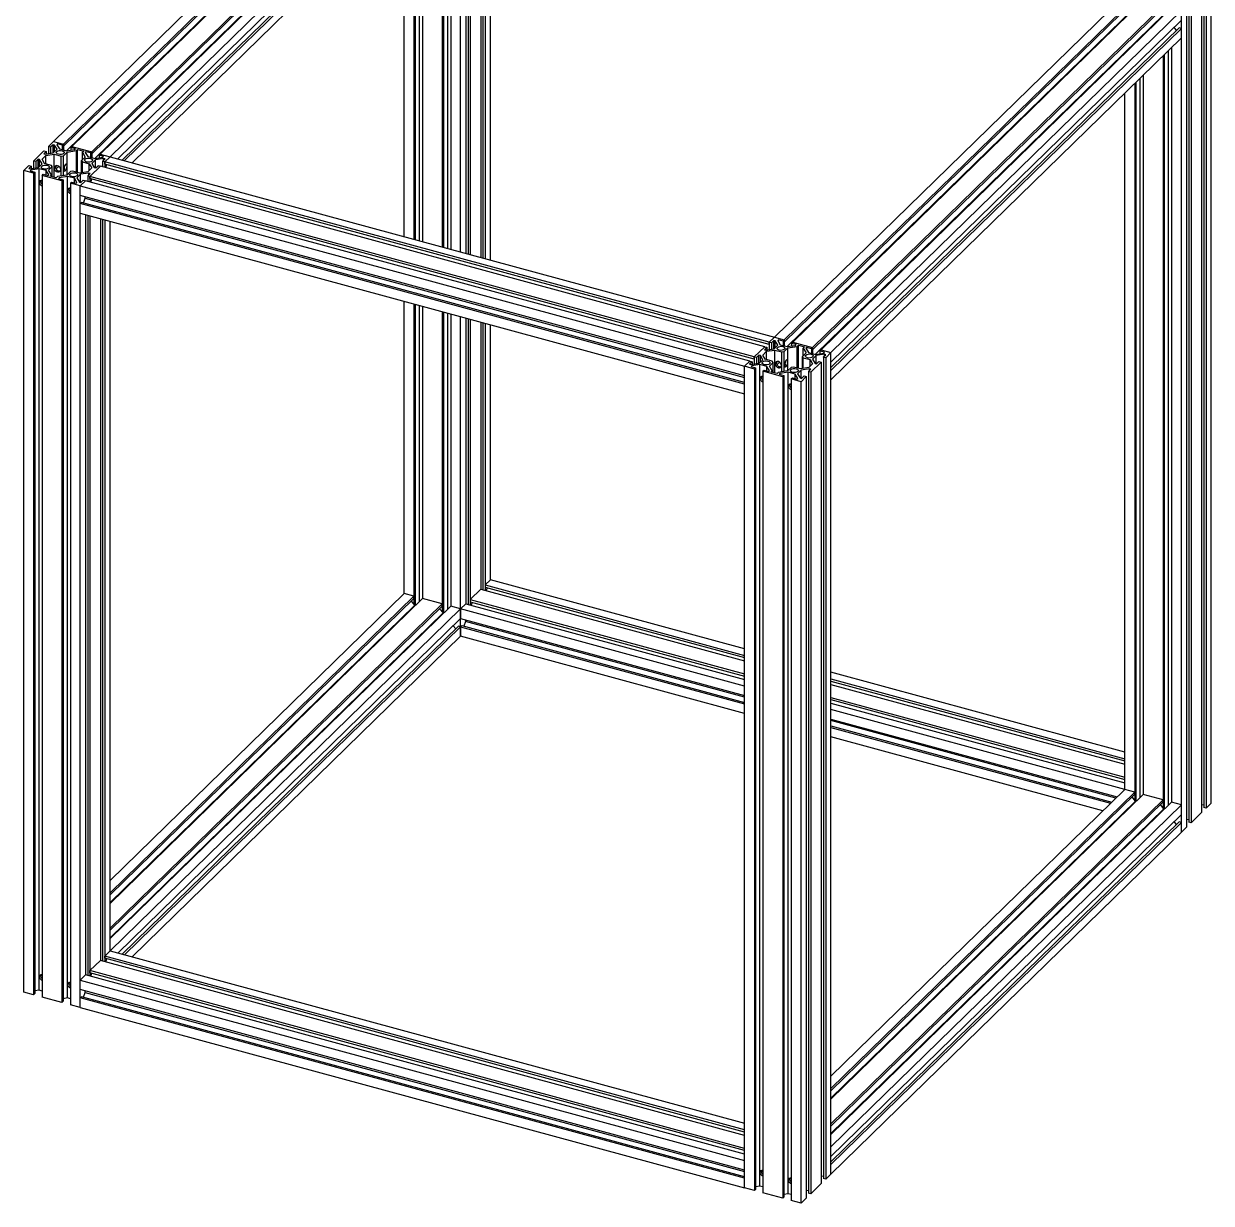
# Model space of a CAD drawing. Header units: millimetres. Extents: x 15 to 415, y 5 to 292.
# Drawn here: x 127.8 to 202.1, y 177.9 to 251.7 of the extents above; entities that cross this region are included whole.
import ezdxf

# ---------------------------------------------------------------- set-up
doc = ezdxf.new("R2010")
doc.units = ezdxf.units.MM

msp = doc.modelspace()

# ---------------------------------------------------------------- linework, layer by layer
at = {"color": 7, "linetype": 'Continuous', "lineweight": 25}
for p, q in [((129.6219, 244.3697), (151.5566, 265.7786)), ((152.1757, 265.6103), (130.241, 244.2014)), ((152.1757, 265.4732), (130.241, 244.0643)), ((152.7063, 265.4661), (130.7716, 244.0572)), ((130.4305, 243.7792), (152.2227, 265.049)), ((153.9445, 265.1296), (132.0098, 243.7207)), ((153.9445, 264.9924), (132.0098, 243.5835)), ((132.1993, 243.2984), (153.9915, 264.5682)), ((154.4752, 264.9854), (132.5405, 243.5765)), ((133.1596, 243.4082), (155.0943, 264.8171)), ((155.0943, 237.4468), (155.0943, 264.8171)), ((155.0943, 264.2171), (133.6404, 243.2775)), ((154.9527, 263.7413), (133.9111, 243.2039)), ((155.0943, 263.7028), (134.0526, 243.1655)), ((134.5334, 243.0348), (155.0943, 263.1028)), ((154.4752, 262.4985), (154.4752, 237.6151)), ((155.4209, 263.014), (155.4209, 237.358)), ((155.5594, 262.9764), (155.5594, 237.3204)), ((155.701, 262.9379), (155.701, 237.2819)), ((156.3543, 262.7603), (156.3543, 237.1044)), ((156.4919, 262.7229), (156.4919, 237.067)), ((156.6343, 262.6842), (156.6343, 237.0283)), ((156.961, 236.9395), (156.961, 262.5954)), ((153.9445, 261.9806), (153.9445, 237.7593)), ((154.0192, 262.0535), (154.0192, 237.739)), ((154.2902, 237.6653), (154.2902, 262.318)), ((152.1757, 260.2542), (152.1757, 238.24)), ((152.2503, 260.327), (152.2503, 238.2197)), ((152.5214, 238.1461), (152.5214, 260.5916)), ((152.7063, 260.7721), (152.7063, 238.0958)), ((151.5566, 238.4083), (151.5566, 259.6499)), ((202.0664, 202.9505), (202.0664, 254.3805)), ((174.7272, 232.111), (196.6619, 253.5199)), ((201.4597, 253.7883), (201.4597, 202.3583)), ((201.5972, 254.1004), (201.5972, 202.6703)), ((201.7397, 254.0616), (201.7397, 202.6316)), ((197.281, 253.3517), (175.3463, 231.9427)), ((197.281, 253.2145), (175.3463, 231.8056)), ((175.5358, 231.5205), (197.328, 252.7903)), ((197.8116, 253.2074), (175.877, 231.7985)), ((199.0498, 252.8709), (177.1151, 231.462)), ((199.0498, 252.7338), (177.1151, 231.3249)), ((199.5805, 252.7267), (177.6458, 231.3178)), ((200.5263, 252.8773), (200.5263, 201.4473)), ((200.6648, 253.1891), (200.6648, 201.759)), ((200.8063, 253.1506), (200.8063, 201.7206)), ((177.3047, 231.0398), (199.0968, 252.3096)), ((178.2649, 231.1495), (200.1996, 252.5585)), ((200.1996, 251.9584), (178.2649, 230.5495)), ((200.1996, 201.1284), (200.1996, 252.5585)), ((200.0581, 251.4826), (178.2649, 230.2118)), ((200.1996, 251.4441), (178.2649, 230.0352)), ((199.893, 251.3215), (199.7407, 251.5106)), ((200.1996, 251.4441), (200.0581, 251.4826)), ((200.1996, 250.8441), (200.1996, 251.4441)), ((178.2649, 229.4352), (200.1996, 250.8441)), ((199.0498, 249.7219), (199.0498, 202.6522)), ((199.1245, 249.7948), (199.1245, 202.5863)), ((199.3955, 202.8305), (199.3955, 250.0593)), ((199.5805, 250.2399), (199.5805, 203.011)), ((197.6267, 203.3112), (197.6267, 248.3329)), ((197.8116, 248.5134), (197.8116, 203.4917)), ((197.281, 247.9955), (197.281, 203.1329)), ((197.3557, 248.0684), (197.3557, 203.0671)), ((196.6619, 203.8042), (196.6619, 247.3912)), ((128.3618, 243.1398), (129.0152, 243.7775)), ((129.0152, 243.7775), (129.1567, 243.739)), ((129.2952, 244.0508), (129.6219, 244.3697)), ((129.4367, 244.0123), (129.2952, 244.0508)), ((129.2952, 244.0508), (129.2952, 243.5984)), ((129.5893, 244.1612), (129.4367, 244.0123)), ((129.4367, 244.0123), (129.4367, 243.6209)), ((129.6777, 244.1372), (129.5893, 244.1612)), ((129.5893, 243.6452), (129.5893, 244.1612)), ((129.606, 243.6479), (129.8364, 243.8728)), ((129.6219, 244.3697), (130.241, 244.2014)), ((129.8364, 243.8728), (129.6777, 244.1372)), ((129.6777, 243.7178), (129.6777, 244.1372)), ((129.8772, 244.2071), (129.8306, 244.1615)), ((129.8306, 244.1615), (129.9893, 243.8971)), ((130.1663, 244.1285), (129.8772, 244.2071)), ((129.8772, 244.0838), (129.8772, 244.2071)), ((129.9893, 243.8971), (130.426, 243.7784)), ((130.241, 244.2014), (130.1663, 244.1285)), ((130.1663, 244.1285), (130.1663, 243.849)), ((130.241, 244.2014), (130.241, 243.8287)), ((130.241, 244.0643), (130.241, 244.2014)), ((130.426, 243.7784), (130.9394, 243.8602)), ((130.4732, 243.6997), (131.05, 243.7915)), ((130.697, 243.9843), (130.7716, 244.0572)), ((130.9861, 243.9057), (130.697, 243.9843)), ((130.697, 243.9843), (130.697, 243.8216)), ((130.7716, 244.0572), (132.0098, 243.7207)), ((130.9394, 243.8602), (130.9861, 243.9057)), ((131.05, 243.7915), (131.1276, 243.8673)), ((131.05, 242.4441), (131.05, 243.7915)), ((131.1276, 243.8673), (131.5046, 243.7648)), ((131.1276, 242.4231), (131.1276, 243.8673)), ((131.5046, 243.7648), (131.427, 243.6891)), ((128.5033, 243.1013), (128.3618, 243.1398)), ((128.3618, 243.1398), (128.3618, 242.6874)), ((128.6559, 243.2502), (128.5033, 243.1013)), ((128.5033, 243.1013), (128.5033, 242.7099)), ((128.7443, 243.2262), (128.6559, 243.2502)), ((128.6559, 242.7342), (128.6559, 243.2502)), ((128.903, 242.9617), (128.7443, 243.2262)), ((128.7443, 242.8068), (128.7443, 243.2262)), ((128.8972, 243.2505), (129.1399, 243.4874)), ((129.0559, 242.9861), (128.8972, 243.2505)), ((129.1567, 243.739), (129.0042, 243.5901)), ((129.0042, 243.5901), (129.0926, 243.5661)), ((129.0926, 243.5661), (129.606, 243.6479)), ((129.1399, 243.4874), (129.6533, 243.5691)), ((129.1399, 242.9633), (129.1399, 243.4874)), ((129.1567, 243.739), (129.1567, 243.5763)), ((129.6533, 243.5691), (130.0899, 243.4505)), ((129.6533, 242.1249), (129.6533, 243.5691)), ((130.0899, 243.4505), (130.2428, 243.4748)), ((130.0899, 242.2001), (130.0899, 243.4505)), ((130.2428, 243.4748), (130.4732, 243.6997)), ((130.2428, 242.2245), (130.2428, 243.4748)), ((130.4732, 242.2871), (130.4732, 243.6997)), ((131.6053, 243.392), (131.3749, 243.1671)), ((131.3749, 243.1671), (131.4221, 243.0884)), ((131.3749, 242.4047), (131.3749, 243.1671)), ((131.4221, 243.0884), (131.8588, 242.9697)), ((131.4221, 242.4123), (131.4221, 243.0884)), ((131.427, 243.6891), (131.6053, 243.392)), ((131.427, 243.218), (131.427, 243.6891)), ((131.6461, 243.7264), (131.5994, 243.6808)), ((131.5994, 243.6808), (131.7581, 243.4164)), ((131.9352, 243.6478), (131.6461, 243.7264)), ((131.6461, 243.6031), (131.6461, 243.7264)), ((131.7581, 243.4164), (132.1948, 243.2977)), ((132.0098, 243.7207), (131.9352, 243.6478)), ((131.9352, 243.6478), (131.9352, 243.3683)), ((132.0098, 243.7207), (132.0098, 243.348)), ((132.0098, 243.5835), (132.0098, 243.7207)), ((132.2421, 243.219), (132.0116, 242.9941)), ((132.1948, 243.2977), (132.7082, 243.3795)), ((132.7555, 243.3007), (132.2421, 243.219)), ((132.2421, 242.7102), (132.2421, 243.219)), ((132.4658, 243.5036), (132.5405, 243.5765)), ((132.7549, 243.425), (132.4658, 243.5036)), ((132.4658, 243.5036), (132.4658, 243.3409)), ((132.5405, 243.5765), (133.1596, 243.4082)), ((132.6904, 243.1281), (132.6951, 243.1326)), ((132.8329, 243.0893), (132.6904, 243.1281)), ((132.6904, 243.1281), (132.6904, 242.7786)), ((132.6951, 243.1326), (132.696, 243.1324)), ((132.696, 243.1324), (132.8439, 243.2767)), ((132.7082, 243.3795), (132.7549, 243.425)), ((132.8439, 243.2767), (132.7555, 243.3007)), ((132.7555, 243.1904), (132.7555, 243.3007)), ((133.1596, 243.4082), (132.8329, 243.0893)), ((132.8329, 243.0893), (132.8329, 242.7399)), ((174.4005, 231.7921), (132.8329, 243.0893)), ((132.8329, 242.9522), (132.8329, 243.0893)), ((133.1596, 243.4082), (174.7272, 232.111)), ((127.7551, 242.5476), (128.0818, 242.8665)), ((128.3742, 242.3794), (127.7551, 242.5476)), ((127.7551, 191.1176), (127.7551, 242.5476)), ((128.2233, 242.828), (128.0708, 242.6791)), ((128.0708, 242.6791), (128.1592, 242.6551)), ((128.0818, 242.8665), (128.2233, 242.828)), ((128.1592, 242.6551), (128.6726, 242.7368)), ((128.2065, 242.5764), (128.1598, 242.5308)), ((128.1598, 242.5308), (128.4489, 242.4522)), ((128.7199, 242.6581), (128.2065, 242.5764)), ((128.2065, 242.5181), (128.2065, 242.5764)), ((128.2233, 242.828), (128.2233, 242.6653)), ((128.4489, 242.4522), (128.3742, 242.3794)), ((128.3742, 242.3794), (128.3742, 190.9493)), ((128.4489, 242.4522), (128.4489, 191.0222)), ((128.6726, 242.7368), (128.903, 242.9617)), ((129.1565, 242.5394), (128.7199, 242.6581)), ((128.7199, 191.2281), (128.7199, 242.6581)), ((128.9049, 242.2351), (128.9795, 242.308)), ((128.9795, 242.308), (129.2686, 242.2295)), ((129.4926, 242.8674), (129.0559, 242.9861)), ((129.3153, 242.275), (129.1565, 242.5394)), ((129.1565, 242.2599), (129.1565, 242.5394)), ((129.2686, 242.2295), (129.3153, 242.275)), ((129.3094, 242.5638), (129.5398, 242.7887)), ((129.4877, 242.2667), (129.3094, 242.5638)), ((129.4101, 242.191), (129.4877, 242.2667)), ((129.4877, 242.1699), (129.4877, 242.2667)), ((129.5398, 242.7887), (129.4926, 242.8674)), ((129.5398, 242.1558), (129.5398, 242.7887)), ((130.4415, 242.2561), (129.8647, 242.1643)), ((130.6719, 242.481), (130.4415, 242.2561)), ((130.8247, 242.5054), (130.6719, 242.481)), ((131.2614, 242.3867), (130.8247, 242.5054)), ((131.3087, 242.308), (131.0782, 242.0831)), ((131.7748, 242.4684), (131.2614, 242.3867)), ((131.8221, 242.3897), (131.3087, 242.308)), ((131.3087, 241.7991), (131.3087, 242.308)), ((131.758, 242.2168), (131.9105, 242.3657)), ((132.0175, 242.7053), (131.7748, 242.4684)), ((131.9105, 242.3657), (131.8221, 242.3897)), ((131.8221, 242.2793), (131.8221, 242.3897)), ((131.8588, 242.9697), (132.0175, 242.7053)), ((131.8588, 242.5504), (131.8588, 242.9697)), ((132.5529, 242.816), (131.8995, 242.1783)), ((132.0116, 242.9941), (132.1704, 242.7296)), ((132.1704, 242.7296), (132.2588, 242.7056)), ((132.2588, 242.7056), (132.4067, 242.8499)), ((132.4057, 242.8502), (132.4104, 242.8548)), ((132.4067, 242.8499), (132.4057, 242.8502)), ((132.4057, 242.8502), (132.4057, 242.849)), ((132.4104, 242.8548), (132.5529, 242.816)), ((174.1205, 231.5188), (132.5529, 242.816)), ((174.4005, 231.655), (132.8329, 242.9522)), ((132.8827, 242.7264), (132.9515, 242.92)), ((130.143, 241.8986), (128.9049, 242.2351)), ((128.9049, 242.2351), (128.9049, 190.8051)), ((129.7871, 242.0885), (129.4101, 242.191)), ((129.8647, 242.1643), (129.7871, 242.0885)), ((129.9753, 242.0956), (129.9286, 242.0501)), ((129.9286, 242.0501), (130.2177, 241.9715)), ((130.4887, 242.1774), (129.9753, 242.0956)), ((129.9753, 242.0374), (129.9753, 242.0956)), ((130.2177, 241.9715), (130.143, 241.8986)), ((130.143, 241.8986), (130.143, 190.4686)), ((130.2177, 241.9715), (130.2177, 190.5415)), ((130.9254, 242.0587), (130.4887, 242.1774)), ((130.4887, 190.7473), (130.4887, 242.1774)), ((130.6737, 241.7544), (130.7484, 241.8273)), ((131.2928, 241.5862), (130.6737, 241.7544)), ((130.6737, 241.7544), (130.6737, 190.3244)), ((130.7484, 241.8273), (131.0374, 241.7487)), ((131.0841, 241.7943), (130.9254, 242.0587)), ((130.9254, 241.7792), (130.9254, 242.0587)), ((131.0374, 241.7487), (131.0841, 241.7943)), ((131.0782, 242.0831), (131.237, 241.8186)), ((131.237, 241.8186), (131.3254, 241.7946)), ((131.6195, 241.905), (131.2928, 241.5862)), ((131.2928, 190.1561), (131.2928, 241.5862)), ((131.2928, 241.5862), (172.8604, 230.289)), ((131.2928, 240.9861), (131.2928, 241.5862)), ((131.3254, 241.7946), (131.478, 241.9435)), ((131.478, 241.9435), (131.6195, 241.905)), ((173.1871, 230.6078), (131.6195, 241.905)), ((131.8995, 242.1783), (131.758, 242.2168)), ((131.758, 242.2168), (131.758, 241.8674)), ((131.8995, 242.1783), (131.8995, 241.8289)), ((173.4671, 230.8811), (131.8995, 242.1783)), ((131.8995, 242.0412), (131.8995, 242.1783)), ((173.4671, 230.744), (131.8995, 242.0412)), ((131.9493, 241.8154), (132.0181, 242.0089)), ((172.8604, 229.6889), (131.2928, 240.9861)), ((131.4861, 240.5125), (131.5915, 240.8089)), ((131.5915, 240.8089), (131.5915, 240.905)), ((131.5915, 240.8089), (172.8604, 229.5929)), ((131.2928, 240.4718), (131.3675, 240.5447)), ((131.2928, 239.8718), (131.2928, 240.4718)), ((172.8604, 229.1746), (131.2928, 240.4718)), ((172.8604, 229.2678), (131.3675, 240.5447)), ((131.2928, 239.8718), (172.8604, 228.5746)), ((131.6195, 239.783), (131.6195, 192.1893)), ((131.758, 239.7454), (131.758, 192.1517)), ((131.8995, 239.7069), (131.8995, 192.1132)), ((132.5529, 239.5294), (132.5529, 193.1003)), ((132.6904, 239.492), (132.6904, 193.0629)), ((132.8329, 239.4533), (132.8329, 193.0242)), ((133.1596, 193.6925), (133.1596, 239.3645)), ((151.5566, 216.0629), (151.5566, 234.3646)), ((152.1757, 234.1963), (152.1757, 215.3916)), ((152.2503, 234.176), (152.2503, 215.3257)), ((152.5214, 215.5699), (152.5214, 234.1024)), ((152.7063, 234.0521), (152.7063, 215.7504)), ((153.9445, 233.7156), (153.9445, 214.9109)), ((154.0192, 233.6953), (154.0192, 214.845)), ((154.2902, 215.0891), (154.2902, 233.6216)), ((154.4752, 233.5714), (154.4752, 215.2697)), ((155.0943, 213.3871), (155.0943, 233.4031)), ((155.4209, 233.3143), (155.4209, 215.4203)), ((155.5594, 233.2767), (155.5594, 215.3826)), ((155.701, 233.2382), (155.701, 215.3442)), ((156.3543, 233.0606), (156.3543, 216.3313)), ((156.4919, 233.0232), (156.4919, 216.2939)), ((156.6343, 232.9845), (156.6343, 216.2552)), ((156.961, 216.9235), (156.961, 232.8957)), ((174.4005, 231.7921), (174.7272, 232.111)), ((174.6946, 231.9026), (174.542, 231.7537)), ((174.783, 231.8785), (174.6946, 231.9026)), ((174.6946, 231.3865), (174.6946, 231.9026)), ((174.7272, 232.111), (175.3463, 231.9427)), ((174.9418, 231.6141), (174.783, 231.8785)), ((174.783, 231.4592), (174.783, 231.8785)), ((174.9826, 231.9484), (174.9359, 231.9029)), ((174.9359, 231.9029), (175.0946, 231.6384)), ((175.2716, 231.8699), (174.9826, 231.9484)), ((174.9826, 231.8251), (174.9826, 231.9484)), ((175.3463, 231.9427), (175.2716, 231.8699)), ((175.2716, 231.8699), (175.2716, 231.5903)), ((175.3463, 231.9427), (175.3463, 231.57)), ((175.3463, 231.8056), (175.3463, 231.9427)), ((173.4671, 230.8811), (174.1205, 231.5188)), ((174.0025, 230.9919), (174.2452, 231.2287)), ((174.262, 231.4804), (174.1095, 231.3315)), ((174.1095, 231.3315), (174.1979, 231.3075)), ((174.1205, 231.5188), (174.262, 231.4804)), ((174.1979, 231.3075), (174.7113, 231.3892)), ((174.2452, 231.2287), (174.7586, 231.3105)), ((174.2452, 230.7046), (174.2452, 231.2287)), ((174.262, 231.4804), (174.262, 231.3177)), ((174.542, 231.7537), (174.4005, 231.7921)), ((174.4005, 231.7921), (174.4005, 231.3397)), ((174.4005, 231.655), (174.4005, 231.7921)), ((174.542, 231.7537), (174.542, 231.3622)), ((174.7113, 231.3892), (174.9418, 231.6141)), ((174.7586, 231.3105), (175.1953, 231.1918)), ((174.7586, 229.8663), (174.7586, 231.3105)), ((175.0946, 231.6384), (175.5313, 231.5198)), ((175.1953, 231.1918), (175.3481, 231.2161)), ((175.1953, 229.9415), (175.1953, 231.1918)), ((175.3481, 231.2161), (175.5785, 231.441)), ((175.3481, 229.9658), (175.3481, 231.2161)), ((175.5313, 231.5198), (176.0447, 231.6015)), ((175.5785, 231.441), (176.1553, 231.5329)), ((175.5785, 230.0285), (175.5785, 231.441)), ((175.8023, 231.7256), (175.877, 231.7985)), ((176.0914, 231.6471), (175.8023, 231.7256)), ((175.8023, 231.7256), (175.8023, 231.5629)), ((175.877, 231.7985), (177.1151, 231.462)), ((176.0447, 231.6015), (176.0914, 231.6471)), ((176.1553, 231.5329), (176.2329, 231.6086)), ((176.1553, 230.1855), (176.1553, 231.5329)), ((176.2329, 231.6086), (176.6099, 231.5062)), ((176.2329, 230.1644), (176.2329, 231.6086)), ((176.7106, 231.1334), (176.4802, 230.9085)), ((176.6099, 231.5062), (176.5323, 231.4304)), ((176.5323, 231.4304), (176.7106, 231.1334)), ((176.5323, 230.9593), (176.5323, 231.4304)), ((176.7514, 231.4677), (176.7047, 231.4221)), ((176.7047, 231.4221), (176.8635, 231.1577)), ((177.0405, 231.3891), (176.7514, 231.4677)), ((176.7514, 231.3444), (176.7514, 231.4677)), ((176.8635, 231.1577), (177.3001, 231.039)), ((177.1151, 231.462), (177.0405, 231.3891)), ((177.0405, 231.3891), (177.0405, 231.1096)), ((177.1151, 231.462), (177.1151, 231.0893)), ((177.1151, 231.3249), (177.1151, 231.462)), ((177.3001, 231.039), (177.8135, 231.1208)), ((177.5711, 231.2449), (177.6458, 231.3178)), ((177.8602, 231.1663), (177.5711, 231.2449)), ((177.5711, 231.2449), (177.5711, 231.0822)), ((177.6458, 231.3178), (178.2649, 231.1495)), ((177.8135, 231.1208), (177.8602, 231.1663)), ((178.2649, 231.1495), (177.9382, 230.8307)), ((178.2649, 179.7195), (178.2649, 231.1495)), ((178.2649, 230.5495), (178.2649, 231.1495)), ((172.8604, 230.289), (173.1871, 230.6078)), ((173.3286, 230.5694), (173.1761, 230.4205)), ((173.1761, 230.4205), (173.2645, 230.3964)), ((173.1871, 230.6078), (173.3286, 230.5694)), ((173.2645, 230.3964), (173.778, 230.4782)), ((173.8252, 230.3995), (173.3118, 230.3177)), ((173.3286, 230.5694), (173.3286, 230.4066)), ((173.6086, 230.8427), (173.4671, 230.8811)), ((173.4671, 230.8811), (173.4671, 230.4287)), ((173.4671, 230.744), (173.4671, 230.8811)), ((173.7612, 230.9916), (173.6086, 230.8427)), ((173.6086, 230.8427), (173.6086, 230.4512)), ((173.8496, 230.9675), (173.7612, 230.9916)), ((173.7612, 230.4755), (173.7612, 230.9916)), ((173.778, 230.4782), (174.0084, 230.7031)), ((174.2619, 230.2808), (173.8252, 230.3995)), ((173.8252, 178.9694), (173.8252, 230.3995)), ((174.0084, 230.7031), (173.8496, 230.9675)), ((173.8496, 230.5482), (173.8496, 230.9675)), ((174.1612, 230.7274), (174.0025, 230.9919)), ((174.5979, 230.6088), (174.1612, 230.7274)), ((174.4147, 230.3051), (174.6452, 230.53)), ((174.6452, 230.53), (174.5979, 230.6088)), ((174.6452, 229.8971), (174.6452, 230.53)), ((176.4802, 230.9085), (176.5274, 230.8297)), ((176.4802, 230.1461), (176.4802, 230.9085)), ((176.5274, 230.8297), (176.9641, 230.7111)), ((176.5274, 230.1536), (176.5274, 230.8297)), ((177.1228, 230.4466), (176.8802, 230.2098)), ((176.9641, 230.7111), (177.1228, 230.4466)), ((176.9641, 230.2917), (176.9641, 230.7111)), ((177.6582, 230.5574), (177.0048, 229.9197)), ((177.3474, 230.9603), (177.117, 230.7354)), ((177.117, 230.7354), (177.2757, 230.471)), ((177.2757, 230.471), (177.3641, 230.4469)), ((177.8608, 231.0421), (177.3474, 230.9603)), ((177.3474, 230.4515), (177.3474, 230.9603)), ((177.3641, 230.4469), (177.512, 230.5913)), ((177.5111, 230.5915), (177.5157, 230.5961)), ((177.512, 230.5913), (177.5111, 230.5915)), ((177.5111, 230.5915), (177.5111, 230.5903)), ((177.5157, 230.5961), (177.6582, 230.5574)), ((177.6582, 230.5574), (177.6582, 179.1273)), ((177.7957, 230.8694), (177.8004, 230.874)), ((177.9382, 230.8307), (177.7957, 230.8694)), ((177.7957, 230.8694), (177.7957, 179.4394)), ((177.8004, 230.874), (177.8014, 230.8737)), ((177.8014, 230.8737), (177.9492, 231.018)), ((177.9492, 231.018), (177.8608, 231.0421)), ((177.8608, 230.9317), (177.8608, 231.0421)), ((177.9382, 230.8307), (177.9382, 179.4006)), ((173.4795, 230.1207), (172.8604, 230.289)), ((172.8604, 178.8589), (172.8604, 230.289)), ((172.8604, 229.6889), (172.8604, 230.289)), ((173.3118, 230.3177), (173.2651, 230.2722)), ((173.2651, 230.2722), (173.5542, 230.1936)), ((173.3118, 230.2595), (173.3118, 230.3177)), ((173.5542, 230.1936), (173.4795, 230.1207)), ((173.4795, 230.1207), (173.4795, 178.6907)), ((173.5542, 230.1936), (173.5542, 178.7635)), ((174.0102, 229.9765), (174.0849, 230.0494)), ((175.2484, 229.64), (174.0102, 229.9765)), ((174.0102, 229.9765), (174.0102, 178.5464)), ((174.0849, 230.0494), (174.3739, 229.9708)), ((174.4206, 230.0164), (174.2619, 230.2808)), ((174.2619, 230.0013), (174.2619, 230.2808)), ((174.3739, 229.9708), (174.4206, 230.0164)), ((174.593, 230.0081), (174.4147, 230.3051)), ((174.5154, 229.9323), (174.593, 230.0081)), ((174.8924, 229.8299), (174.5154, 229.9323)), ((174.593, 229.9113), (174.593, 230.0081)), ((174.97, 229.9056), (174.8924, 229.8299)), ((175.5468, 229.9975), (174.97, 229.9056)), ((175.0806, 229.837), (175.034, 229.7914)), ((175.034, 229.7914), (175.323, 229.7129)), ((175.594, 229.9187), (175.0806, 229.837)), ((175.0806, 229.7787), (175.0806, 229.837)), ((175.323, 229.7129), (175.2484, 229.64)), ((175.2484, 229.64), (175.2484, 178.2099)), ((175.323, 229.7129), (175.323, 178.2828)), ((175.7772, 230.2224), (175.5468, 229.9975)), ((176.0307, 229.8001), (175.594, 229.9187)), ((175.594, 178.4887), (175.594, 229.9187)), ((175.9301, 230.2467), (175.7772, 230.2224)), ((176.3667, 230.128), (175.9301, 230.2467)), ((176.1894, 229.5356), (176.0307, 229.8001)), ((176.0307, 229.5205), (176.0307, 229.8001)), ((176.414, 230.0493), (176.1836, 229.8244)), ((176.1836, 229.8244), (176.3423, 229.56)), ((176.8802, 230.2098), (176.3667, 230.128)), ((176.7248, 229.6464), (176.3981, 229.3275)), ((176.9274, 230.131), (176.414, 230.0493)), ((176.414, 229.5405), (176.414, 230.0493)), ((176.4307, 229.5359), (176.5833, 229.6848)), ((176.5833, 229.6848), (176.7248, 229.6464)), ((176.7248, 229.6464), (176.7248, 178.2163)), ((176.8633, 229.9581), (177.0159, 230.107)), ((177.0048, 229.9197), (176.8633, 229.9581)), ((176.8633, 229.9581), (176.8633, 178.5281)), ((177.0159, 230.107), (176.9274, 230.131)), ((176.9274, 230.0207), (176.9274, 230.131)), ((177.0048, 229.9197), (177.0048, 178.4896)), ((178.2649, 229.4352), (178.2649, 230.0352)), ((172.8604, 228.5746), (172.8604, 229.1746)), ((175.779, 229.4958), (175.8537, 229.5686)), ((176.3981, 229.3275), (175.779, 229.4958)), ((175.779, 229.4958), (175.779, 178.0657)), ((175.8537, 229.5686), (176.1428, 229.4901)), ((176.1428, 229.4901), (176.1894, 229.5356)), ((176.3423, 229.56), (176.4307, 229.5359)), ((176.3981, 177.8975), (176.3981, 229.3275)), ((156.3543, 216.3313), (155.701, 215.6936)), ((156.3543, 216.3313), (172.8604, 211.8453)), ((156.961, 216.9235), (156.6343, 216.6046)), ((156.6343, 216.6046), (172.8604, 212.1947)), ((156.6343, 216.6046), (156.6343, 216.4674)), ((156.6343, 216.4674), (172.8604, 212.0575)), ((156.753, 216.4352), (156.6842, 216.2416)), ((172.8604, 212.6023), (156.961, 216.9235)), ((133.1596, 198.1068), (151.5566, 216.0629)), ((152.1757, 215.8946), (133.1596, 197.3343)), ((152.1757, 215.7575), (133.1596, 197.1972)), ((152.7063, 215.7504), (133.1596, 196.6722)), ((152.1757, 215.8946), (151.5566, 216.0629)), ((152.2227, 215.3333), (152.0106, 215.5964)), ((152.1757, 215.7575), (152.1757, 215.8946)), ((153.9445, 215.4139), (152.7063, 215.7504)), ((155.701, 215.6936), (155.701, 215.5564)), ((155.701, 215.6936), (172.8604, 211.03)), ((155.701, 215.5564), (172.8604, 210.8928)), ((155.8196, 215.5242), (155.7508, 215.3306)), ((153.9445, 215.4139), (133.1596, 195.1272)), ((133.1596, 196.7271), (152.2227, 215.3333)), ((153.9445, 215.2767), (133.1596, 194.99)), ((154.4752, 215.2697), (133.1596, 194.465)), ((133.1596, 193.6925), (155.0943, 215.1014)), ((133.1596, 194.5199), (153.9915, 214.8525)), ((152.2667, 215.3213), (152.2227, 215.3333)), ((153.9915, 214.8525), (153.7795, 215.1157)), ((153.9445, 215.2767), (153.9445, 215.4139)), ((154.0355, 214.8406), (153.9915, 214.8525)), ((155.0943, 215.1014), (154.4752, 215.2697)), ((155.4209, 215.4203), (155.0943, 215.1014)), ((172.8604, 210.2729), (155.0943, 215.1014)), ((155.0943, 215.1014), (155.0943, 214.5014)), ((155.4209, 215.4203), (172.8604, 210.6806)), ((155.0943, 214.5014), (133.6404, 193.5618)), ((154.9527, 214.0256), (133.9111, 193.4882)), ((154.7877, 213.8645), (154.6354, 214.0535)), ((155.0943, 213.9871), (154.9527, 214.0256)), ((155.0943, 214.5014), (172.8604, 209.6729)), ((155.1689, 214.06), (155.0943, 213.9871)), ((155.1689, 214.06), (172.8604, 209.2518)), ((155.3929, 214.3242), (155.2875, 214.0277)), ((155.3929, 214.4202), (155.3929, 214.3242)), ((172.8604, 209.5769), (155.3929, 214.3242)), ((155.0943, 213.9871), (134.0526, 193.4498)), ((134.5334, 193.3191), (155.0943, 213.3871)), ((155.0943, 213.9871), (172.8604, 209.1586)), ((155.0943, 213.9871), (155.0943, 213.3871)), ((172.8604, 208.5586), (155.0943, 213.3871)), ((196.6619, 206.1336), (178.2649, 211.1335)), ((178.2649, 210.7259), (196.6619, 205.726)), ((178.2649, 210.5887), (196.6619, 205.5888)), ((178.2649, 210.3765), (196.6619, 205.3766)), ((178.2649, 209.5612), (196.6619, 204.5613)), ((178.2649, 209.424), (196.6619, 204.4241)), ((178.2649, 209.2118), (196.6619, 204.2119)), ((196.6619, 203.8042), (178.2649, 208.8041)), ((178.2649, 208.2041), (196.181, 203.3349)), ((196.1041, 203.2598), (178.2649, 208.1081)), ((178.2649, 207.783), (195.8436, 203.0055)), ((178.2649, 207.6898), (195.7689, 202.9326)), ((195.288, 202.4633), (178.2649, 207.0898)), ((178.2649, 185.8482), (196.6619, 203.8042)), ((197.281, 203.636), (178.2649, 185.0757)), ((197.281, 203.636), (196.6619, 203.8042)), ((197.281, 203.4988), (197.281, 203.636)), ((197.281, 203.4988), (178.2649, 184.9385)), ((197.8116, 203.4917), (178.2649, 184.4135)), ((199.0498, 203.1552), (178.2649, 182.8685)), ((178.2649, 184.4684), (197.328, 203.0746)), ((199.0498, 203.0181), (178.2649, 182.7313)), ((199.5805, 203.011), (178.2649, 182.2063)), ((197.328, 203.0746), (197.116, 203.3377)), ((197.372, 203.0626), (197.328, 203.0746)), ((199.0498, 203.1552), (197.8116, 203.4917)), ((199.0498, 203.0181), (199.0498, 203.1552)), ((200.1996, 202.8428), (199.5805, 203.011)), ((202.0664, 202.9505), (201.7397, 202.6316)), ((178.2649, 181.4338), (200.1996, 202.8428)), ((178.2649, 182.2613), (199.0968, 202.5939)), ((200.1996, 202.2427), (178.2649, 180.8338)), ((199.0968, 202.5939), (198.8848, 202.857)), ((199.1408, 202.5819), (199.0968, 202.5939)), ((200.1996, 202.2427), (200.1996, 202.8428)), ((201.4597, 202.3583), (200.8063, 201.7206)), ((201.5972, 202.8326), (201.4597, 202.8107)), ((201.7397, 202.6316), (201.5972, 202.6703)), ((200.0581, 201.7669), (178.2649, 180.4961)), ((200.1996, 201.7284), (178.2649, 180.3195)), ((199.893, 201.6058), (199.7407, 201.7949)), ((200.1996, 201.7284), (200.0581, 201.7669)), ((200.1996, 201.1284), (200.1996, 201.7284)), ((200.5263, 201.4473), (200.1996, 201.1284)), ((200.6648, 201.9218), (200.5263, 201.8997)), ((200.8063, 201.7206), (200.6648, 201.759)), ((178.2649, 179.7195), (200.1996, 201.1284)), ((132.8329, 193.3736), (133.1596, 193.6925)), ((172.8604, 182.495), (132.8329, 193.3736)), ((132.8329, 193.2365), (132.8329, 193.3736)), ((172.8604, 182.3579), (132.8329, 193.2365)), ((133.1596, 193.6925), (172.8604, 182.9026)), ((131.8995, 192.4626), (132.5529, 193.1003)), ((172.8604, 182.1456), (132.5529, 193.1003)), ((132.8827, 193.0107), (132.9515, 193.2042)), ((131.2928, 191.8705), (131.6195, 192.1893)), ((131.2928, 191.8705), (172.8604, 180.5733)), ((131.2928, 191.2704), (131.2928, 191.8705)), ((172.8604, 180.9809), (131.6195, 192.1893)), ((172.8604, 181.3303), (131.8995, 192.4626)), ((131.8995, 192.3255), (131.8995, 192.4626)), ((172.8604, 181.1932), (131.8995, 192.3255)), ((131.9493, 192.0997), (132.0181, 192.2932)), ((128.3742, 190.9493), (127.7551, 191.1176)), ((128.4489, 191.0222), (128.3742, 190.9493)), ((128.7199, 191.2281), (128.4489, 191.1849)), ((128.9049, 191.1778), (128.7199, 191.2281)), ((172.8604, 179.9732), (131.2928, 191.2704)), ((131.4861, 190.7968), (131.5915, 191.0932)), ((131.5915, 191.0932), (131.5915, 191.1893)), ((131.5915, 191.0932), (172.8604, 179.8772)), ((130.143, 190.4686), (128.9049, 190.8051)), ((130.2177, 190.5415), (130.143, 190.4686)), ((130.4887, 190.7473), (130.2177, 190.7042)), ((130.6737, 190.6971), (130.4887, 190.7473)), ((131.2928, 190.1561), (130.6737, 190.3244)), ((131.2928, 190.7561), (131.3675, 190.829)), ((172.8604, 179.4589), (131.2928, 190.7561)), ((131.2928, 190.1561), (131.2928, 190.7561)), ((172.8604, 179.5521), (131.3675, 190.829)), ((131.2928, 190.1561), (172.8604, 178.8589)), ((178.2649, 180.8338), (178.2649, 181.4338)), ((172.8604, 179.9732), (172.8604, 180.5733)), ((178.2649, 179.7195), (178.2649, 180.3195)), ((172.8604, 178.8589), (172.8604, 179.4589)), ((177.6582, 179.1273), (177.0048, 178.4896)), ((177.7957, 179.6017), (177.6582, 179.5798)), ((177.9382, 179.4006), (177.7957, 179.4394)), ((178.2649, 179.7195), (177.9382, 179.4006)), ((173.4795, 178.6907), (172.8604, 178.8589)), ((173.5542, 178.7635), (173.4795, 178.6907)), ((173.8252, 178.9694), (173.5542, 178.9263)), ((174.0102, 178.9192), (173.8252, 178.9694)), ((175.2484, 178.2099), (174.0102, 178.5464)), ((175.594, 178.4887), (175.323, 178.4455)), ((175.779, 178.4384), (175.594, 178.4887)), ((176.8633, 178.6908), (176.7248, 178.6687)), ((177.0048, 178.4896), (176.8633, 178.5281)), ((175.323, 178.2828), (175.2484, 178.2099)), ((176.3981, 177.8975), (175.779, 178.0657)), ((176.7248, 178.2163), (176.3981, 177.8975))]:
    msp.add_line(p, q, dxfattribs=at)
at = {"color": 7, "linetype": 'Continuous', "lineweight": 25, "flags": 128}
for points in [[(130.1563, 243.7877), (130.232, 243.756), (130.2785, 243.7118), (130.2885, 243.6618), (130.2607, 243.6137), (130.1992, 243.5747), (130.1135, 243.5508), (130.0164, 243.5456), (129.9229, 243.5599), (129.8472, 243.5916), (129.8008, 243.6358), (129.7907, 243.6857), (129.8185, 243.7339), (129.88, 243.7729), (129.9658, 243.7968), (130.0628, 243.802), (130.1563, 243.7877)], [(131.9251, 243.3069), (132.0009, 243.2753), (132.0473, 243.2311), (132.0574, 243.1811), (132.0296, 243.133), (131.9681, 243.094), (131.8823, 243.07), (131.7853, 243.0648), (131.6918, 243.0792), (131.616, 243.1108), (131.5696, 243.155), (131.5595, 243.205), (131.5873, 243.2531), (131.6488, 243.2921), (131.7346, 243.3161), (131.8316, 243.3213), (131.9251, 243.3069)], [(129.2229, 242.8766), (129.2986, 242.845), (129.3451, 242.8008), (129.3551, 242.7508), (129.3273, 242.7027), (129.2659, 242.6637), (129.1801, 242.6398), (129.083, 242.6346), (128.9896, 242.6489), (128.9138, 242.6806), (128.8674, 242.7247), (128.8573, 242.7747), (128.8851, 242.8229), (128.9466, 242.8619), (129.0324, 242.8858), (129.1294, 242.891), (129.2229, 242.8766)], [(129.8716, 242.4598), (129.9478, 242.4538), (130.0123, 242.478), (130.0555, 242.5289), (130.0706, 242.5986), (130.0555, 242.6765), (130.0123, 242.7508), (129.9478, 242.8101), (129.8716, 242.8455), (129.7955, 242.8515), (129.7309, 242.8272), (129.6878, 242.7764), (129.6726, 242.7067), (129.6878, 242.6288), (129.7309, 242.5545), (129.7955, 242.4951), (129.8716, 242.4598)], [(130.358, 242.5372), (130.3982, 242.5911), (130.4323, 242.6662), (130.455, 242.751), (130.463, 242.8326), (130.455, 242.8986), (130.4323, 242.9389), (130.3982, 242.9475), (130.358, 242.9229), (130.3178, 242.869), (130.2838, 242.794), (130.261, 242.7092), (130.253, 242.6276), (130.261, 242.5616), (130.2838, 242.5212), (130.3178, 242.5127), (130.358, 242.5372)], [(130.2794, 242.7812), (130.2838, 242.7817), (130.3231, 242.7922)], [(130.9917, 242.3959), (131.0675, 242.3642), (131.1139, 242.3201), (131.124, 242.2701), (131.0962, 242.2219), (131.0347, 242.1829), (130.9489, 242.159), (130.8519, 242.1538), (130.7584, 242.1682), (130.6827, 242.1998), (130.6362, 242.244), (130.6261, 242.294), (130.654, 242.3421), (130.7154, 242.3811), (130.8012, 242.405), (130.8982, 242.4102), (130.9917, 242.3959)], [(128.9049, 241.5605), (128.8621, 241.5841), (128.7975, 241.6435), (128.7544, 241.7178), (128.7392, 241.7957), (128.7544, 241.8654), (128.7975, 241.9162), (128.8621, 241.9405), (128.9049, 241.9408)], [(130.6737, 241.0798), (130.6309, 241.1034), (130.5663, 241.1628), (130.5232, 241.237), (130.5081, 241.315), (130.5232, 241.3847), (130.5663, 241.4355), (130.6309, 241.4598), (130.6737, 241.4601)], [(175.2616, 231.529), (175.3373, 231.4973), (175.3838, 231.4532), (175.3939, 231.4032), (175.366, 231.355), (175.3046, 231.316), (175.2188, 231.2921), (175.1218, 231.2869), (175.0283, 231.3012), (174.9525, 231.3329), (174.9061, 231.3771), (174.896, 231.4271), (174.9238, 231.4752), (174.9853, 231.5142), (175.0711, 231.5381), (175.1681, 231.5433), (175.2616, 231.529)], [(174.3282, 230.618), (174.404, 230.5863), (174.4504, 230.5421), (174.4605, 230.4922), (174.4327, 230.444), (174.3712, 230.405), (174.2854, 230.3811), (174.1884, 230.3759), (174.0949, 230.3902), (174.0191, 230.4219), (173.9727, 230.4661), (173.9626, 230.516), (173.9904, 230.5642), (174.0519, 230.6032), (174.1377, 230.6271), (174.2347, 230.6323), (174.3282, 230.618)], [(174.9769, 230.2011), (175.0531, 230.1951), (175.1176, 230.2194), (175.1608, 230.2702), (175.1759, 230.3399), (175.1608, 230.4178), (175.1176, 230.4921), (175.0531, 230.5515), (174.9769, 230.5868), (174.9008, 230.5929), (174.8362, 230.5686), (174.7931, 230.5177), (174.7779, 230.4481), (174.7931, 230.3701), (174.8362, 230.2958), (174.9008, 230.2365), (174.9769, 230.2011)], [(175.4633, 230.2786), (175.5035, 230.3325), (175.5376, 230.4075), (175.5603, 230.4923), (175.5683, 230.5739), (175.5603, 230.6399), (175.5376, 230.6803), (175.5035, 230.6888), (175.4633, 230.6643), (175.4231, 230.6104), (175.3891, 230.5353), (175.3663, 230.4505), (175.3583, 230.3689), (175.3663, 230.3029), (175.3891, 230.2626), (175.4231, 230.254), (175.4633, 230.2786)], [(175.3847, 230.5226), (175.3891, 230.5231), (175.4285, 230.5335)], [(177.0305, 231.0483), (177.1062, 231.0166), (177.1526, 230.9724), (177.1627, 230.9225), (177.1349, 230.8743), (177.0734, 230.8353), (176.9876, 230.8114), (176.8906, 230.8062), (176.7971, 230.8205), (176.7214, 230.8522), (176.6749, 230.8964), (176.6649, 230.9463), (176.6927, 230.9945), (176.7542, 231.0335), (176.8399, 231.0574), (176.937, 231.0626), (177.0305, 231.0483)], [(174.0102, 229.3019), (173.9674, 229.3255), (173.9028, 229.3848), (173.8597, 229.4591), (173.8445, 229.537), (173.8597, 229.6067), (173.9028, 229.6576), (173.9674, 229.6818), (174.0102, 229.6822)], [(176.0971, 230.1373), (176.1728, 230.1056), (176.2192, 230.0614), (176.2293, 230.0114), (176.2015, 229.9633), (176.14, 229.9243), (176.0542, 229.9004), (175.9572, 229.8952), (175.8637, 229.9095), (175.788, 229.9412), (175.7415, 229.9853), (175.7315, 230.0353), (175.7593, 230.0835), (175.8208, 230.1225), (175.9065, 230.1464), (176.0036, 230.1516), (176.0971, 230.1373)], [(175.779, 228.8212), (175.7362, 228.8447), (175.6717, 228.9041), (175.6285, 228.9784), (175.6134, 229.0563), (175.6285, 229.126), (175.6717, 229.1768), (175.7362, 229.2011), (175.779, 229.2014)], [(128.9049, 191.8448), (128.8621, 191.8684), (128.7975, 191.9278), (128.7544, 192.0021), (128.7392, 192.08), (128.7544, 192.1497), (128.7975, 192.2005), (128.8621, 192.2248), (128.9049, 192.2251)], [(130.6737, 191.3641), (130.6309, 191.3877), (130.5663, 191.447), (130.5232, 191.5213), (130.5081, 191.5993), (130.5232, 191.669), (130.5663, 191.7198), (130.6309, 191.7441), (130.6737, 191.7444)], [(174.0102, 179.5862), (173.9674, 179.6098), (173.9028, 179.6691), (173.8597, 179.7434), (173.8445, 179.8213), (173.8597, 179.891), (173.9028, 179.9419), (173.9674, 179.9661), (174.0102, 179.9665)], [(175.779, 179.1055), (175.7362, 179.129), (175.6717, 179.1884), (175.6285, 179.2627), (175.6134, 179.3406), (175.6285, 179.4103), (175.6717, 179.4611), (175.7362, 179.4854), (175.779, 179.4857)]]:
    msp.add_lwpolyline(points, dxfattribs=at)
at = {"color": 7, "linetype": 'Continuous', "lineweight": 25}
for centre in [(129.3906, 242.9804), (128.4572, 242.0693), (130.226, 241.5886), (174.4959, 230.7217), (173.5625, 229.8107), (175.3314, 229.33), (128.4572, 192.3536), (130.226, 191.8729), (173.5625, 180.095), (175.3314, 179.6142)]:
    msp.add_arc(centre, 0.4289, 324.778708, 342.588158, dxfattribs=at)
for centre, start_param, end_param in [((130.0396, 242.8166), 2.615539, 3.651773), ((130.0396, 242.8166), 5.4593433, 6.3144238), ((129.1062, 241.9056), 2.615539, 3.651773), ((130.8751, 241.4249), 2.615539, 3.651773), ((175.1449, 230.558), 2.615539, 3.651773), ((175.1449, 230.558), 5.4593433, 6.3144238), ((174.2116, 229.6469), 2.615539, 3.651773), ((175.9804, 229.1662), 2.615539, 3.651773), ((129.1062, 192.1899), 2.615539, 3.651773), ((130.8751, 191.7092), 2.615539, 3.651773), ((174.2116, 179.9312), 2.615539, 3.651773), ((175.9804, 179.4505), 2.615539, 3.651773)]:
    msp.add_ellipse(centre, major_axis=(0.3003, 0.0779), ratio=0.6092359, start_param=start_param, end_param=end_param, dxfattribs=at)
for points, knots in [([(129.7911, 242.6532), (129.7906, 242.6529), (129.7882, 242.6517), (129.7974, 242.6627), (129.8187, 242.6844), (129.8525, 242.7162), (129.9024, 242.7615), (129.9418, 242.7972), (129.9641, 242.8187), (129.9658, 242.8203)], [0, 0, 0, 0, 0.0453931, 0.2296724, 0.3684742, 0.5487425, 0.7282071, 0.9790561, 1, 1, 1, 1]), ([(130.0578, 242.5359), (130.0475, 242.5291), (130.0198, 242.5109), (129.9716, 242.5026), (129.9178, 242.508), (129.8702, 242.5325), (129.8271, 242.5814), (129.8084, 242.6277), (129.8013, 242.657), (129.8008, 242.6593)], [0, 0, 0, 0, 0.1020148, 0.2753638, 0.4059326, 0.5755085, 0.7443283, 0.9802983, 1, 1, 1, 1]), ([(130.2785, 242.7353), (130.2802, 242.7274), (130.2876, 242.6941), (130.2922, 242.6427), (130.2832, 242.5925), (130.2683, 242.5736), (130.2622, 242.5658)], [0, 0, 0, 0, 0.1185746, 0.4974932, 0.7942655, 1, 1, 1, 1]), ([(128.8577, 241.7422), (128.8572, 241.7419), (128.8548, 241.7407), (128.8644, 241.752), (128.8812, 241.7693), (128.8979, 241.7849), (128.9049, 241.7915)], [0, 0, 0, 0, 0.096736, 0.4894487, 0.7852452, 1, 1, 1, 1]), ([(128.9049, 241.662), (128.9035, 241.6634), (128.8842, 241.6843), (128.8751, 241.7168), (128.8679, 241.746), (128.8674, 241.7483)], [0, 0, 0, 0, 0.0639239, 0.9278674, 1, 1, 1, 1]), ([(130.6265, 241.2614), (130.6261, 241.2612), (130.6236, 241.26), (130.6332, 241.2712), (130.6501, 241.2886), (130.6667, 241.3042), (130.6737, 241.3107)], [0, 0, 0, 0, 0.096736, 0.4894487, 0.7852452, 1, 1, 1, 1]), ([(130.6737, 241.1813), (130.6724, 241.1827), (130.6531, 241.2035), (130.6439, 241.236), (130.6368, 241.2653), (130.6362, 241.2675)], [0, 0, 0, 0, 0.0639239, 0.9278674, 1, 1, 1, 1]), ([(174.9014, 230.4015), (174.9025, 230.403), (174.9057, 230.4072), (174.9248, 230.4263), (174.9576, 230.4573), (175.0078, 230.5029), (175.0471, 230.5386), (175.0694, 230.56), (175.0711, 230.5617)], [0, 0, 0, 0, 0.09033026, 0.25423938, 0.46711591, 0.67904336, 0.97526758, 1, 1, 1, 1]), ([(175.1631, 230.2773), (175.1529, 230.2705), (175.1251, 230.2522), (175.0769, 230.244), (175.0232, 230.2493), (174.9755, 230.2738), (174.9324, 230.3227), (174.9137, 230.3691), (174.9066, 230.3984), (174.9061, 230.4006)], [0, 0, 0, 0, 0.10201485, 0.2753638, 0.40593259, 0.57550847, 0.74432831, 0.98029834, 1, 1, 1, 1]), ([(175.3838, 230.4767), (175.3855, 230.4687), (175.3929, 230.4355), (175.3975, 230.3841), (175.3885, 230.3339), (175.3736, 230.3149), (175.3675, 230.3072)], [0, 0, 0, 0, 0.1185746, 0.4974932, 0.7942655, 1, 1, 1, 1]), ([(173.963, 229.4835), (173.9625, 229.4833), (173.9601, 229.482), (173.9697, 229.4933), (173.9865, 229.5107), (174.0032, 229.5262), (174.0102, 229.5328)], [0, 0, 0, 0, 0.09673604, 0.48944866, 0.78524517, 1, 1, 1, 1]), ([(174.0102, 229.4033), (174.0089, 229.4048), (173.9896, 229.4256), (173.9804, 229.4581), (173.9733, 229.4873), (173.9727, 229.4896)], [0, 0, 0, 0, 0.0639239, 0.9278674, 1, 1, 1, 1]), ([(175.7319, 229.0028), (175.7314, 229.0025), (175.7289, 229.0013), (175.7385, 229.0126), (175.7554, 229.0299), (175.772, 229.0455), (175.779, 229.0521)], [0, 0, 0, 0, 0.096736, 0.4894487, 0.7852452, 1, 1, 1, 1]), ([(175.779, 228.9226), (175.7777, 228.9241), (175.7584, 228.9449), (175.7492, 228.9774), (175.7421, 229.0066), (175.7415, 229.0089)], [0, 0, 0, 0, 0.0639239, 0.9278674, 1, 1, 1, 1]), ([(128.8577, 192.0265), (128.8572, 192.0262), (128.8548, 192.025), (128.8644, 192.0363), (128.8812, 192.0536), (128.8979, 192.0692), (128.9049, 192.0758)], [0, 0, 0, 0, 0.096736, 0.4894487, 0.7852452, 1, 1, 1, 1]), ([(128.9049, 191.9463), (128.9035, 191.9477), (128.8842, 191.9686), (128.8751, 192.0011), (128.8679, 192.0303), (128.8674, 192.0325)], [0, 0, 0, 0, 0.0639239, 0.9278674, 1, 1, 1, 1]), ([(130.6265, 191.5457), (130.6261, 191.5455), (130.6236, 191.5443), (130.6332, 191.5555), (130.6501, 191.5729), (130.6667, 191.5885), (130.6737, 191.595)], [0, 0, 0, 0, 0.096736, 0.4894487, 0.7852452, 1, 1, 1, 1]), ([(130.6737, 191.4656), (130.6724, 191.467), (130.6531, 191.4878), (130.6439, 191.5203), (130.6368, 191.5496), (130.6362, 191.5518)], [0, 0, 0, 0, 0.0639239, 0.9278674, 1, 1, 1, 1]), ([(173.963, 179.7678), (173.9625, 179.7676), (173.9601, 179.7663), (173.9697, 179.7776), (173.9865, 179.795), (174.0032, 179.8105), (174.0102, 179.8171)], [0, 0, 0, 0, 0.096736, 0.4894487, 0.7852452, 1, 1, 1, 1]), ([(174.0102, 179.6876), (174.0089, 179.6891), (173.9896, 179.7099), (173.9804, 179.7424), (173.9733, 179.7716), (173.9727, 179.7739)], [0, 0, 0, 0, 0.0639239, 0.9278674, 1, 1, 1, 1]), ([(175.7319, 179.2871), (175.7314, 179.2868), (175.7289, 179.2856), (175.7385, 179.2969), (175.7554, 179.3142), (175.772, 179.3298), (175.779, 179.3364)], [0, 0, 0, 0, 0.096736, 0.4894487, 0.7852452, 1, 1, 1, 1]), ([(175.779, 179.2069), (175.7777, 179.2083), (175.7584, 179.2292), (175.7492, 179.2617), (175.7421, 179.2909), (175.7415, 179.2932)], [0, 0, 0, 0, 0.0639239, 0.9278674, 1, 1, 1, 1])]:
    msp.add_open_spline(points, degree=3, knots=knots, dxfattribs=at)

doc.saveas('drawing.dxf')
